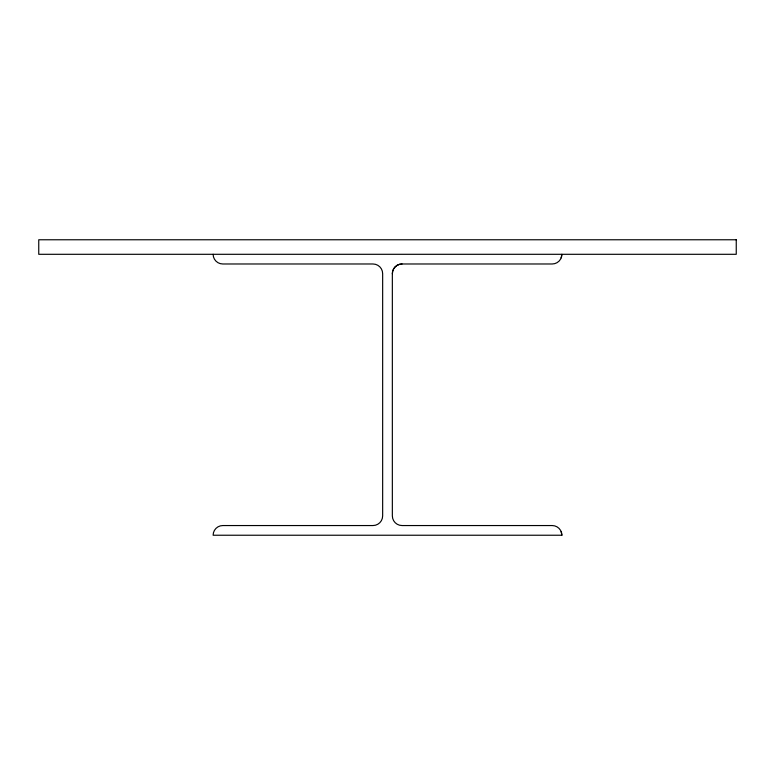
<?xml version="1.0" encoding="UTF-8"?>
<svg xmlns="http://www.w3.org/2000/svg" width="775" height="775" viewBox="0 0 775 775"><rect width="100%" height="100%" fill="white"/><g stroke="black" fill="none" stroke-linecap="round" stroke-linejoin="round"><path stroke-width="1.16" d="M561.197 257.862L561.875 254.297A9.688 9.688 0 0 1 552.188 263.984L402.031 263.984A9.688 9.688 0 0 0 392.344 273.672L392.344 515.859A9.688 9.688 0 0 0 402.031 525.547L552.188 525.547A9.688 9.688 0 0 1 561.875 535.234L213.125 535.234A9.688 9.688 0 0 1 222.812 525.547L372.969 525.547A9.688 9.688 0 0 0 382.656 515.859L382.656 273.672A9.688 9.688 0 0 0 372.969 263.984L222.812 263.984A9.688 9.688 0 0 1 213.125 254.297M561.197 531.669L561.875 535.234M392.344 273.672A9.688 9.688 0 0 1 402.031 263.984M736.25 239.766L38.75 239.766L38.75 254.297L736.25 254.297L736.25 239.766"/></g></svg>
